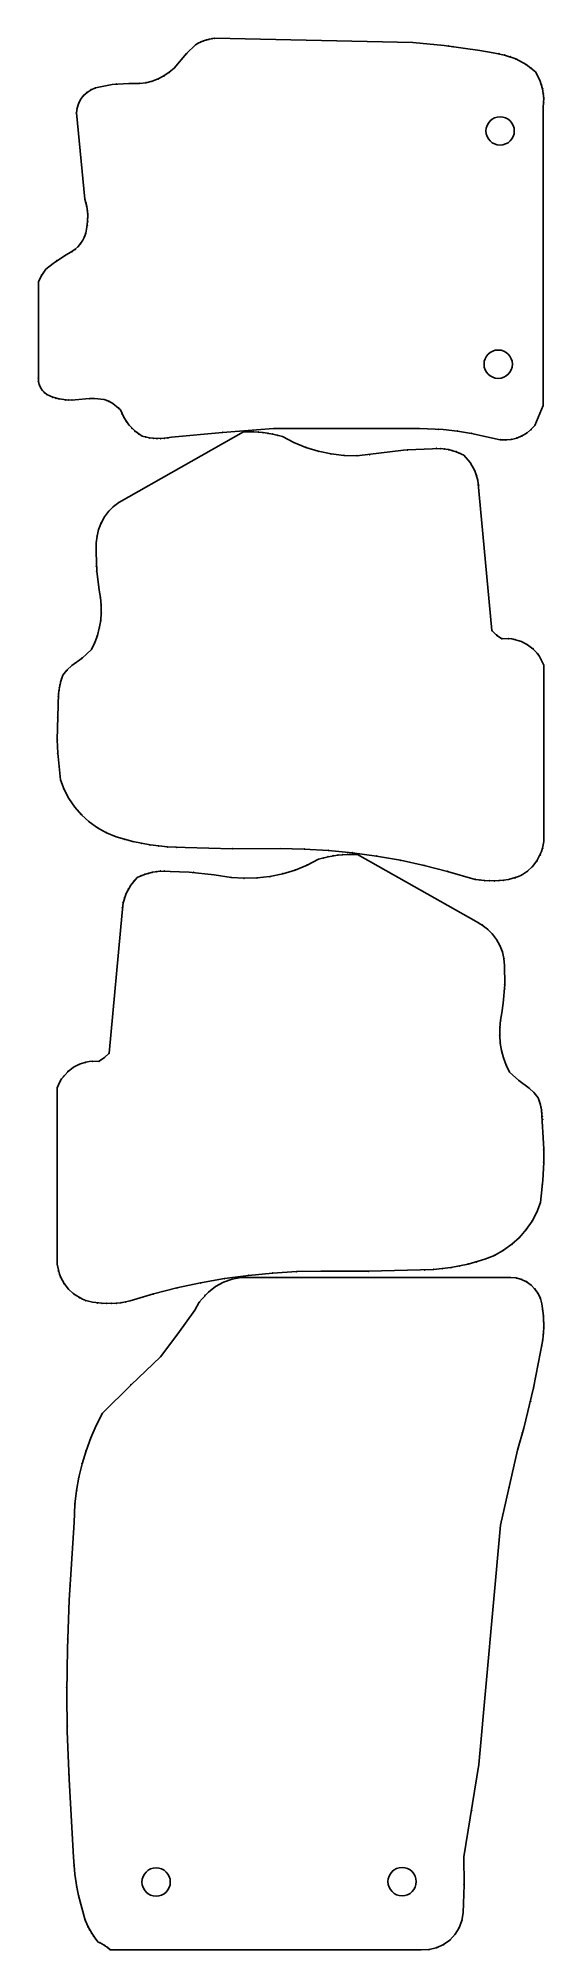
# Model space of a CAD drawing. Header units: millimetres. Extents: x 1981 to 2499, y 42 to 1999.
import ezdxf

# ---------------------------------------------------------------- set-up
doc = ezdxf.new("R2010")
doc.units = ezdxf.units.MM
for name, color, linetype in [('1', 7, 'Continuous'), ('11', 7, 'Continuous'), ('2', 7, 'Continuous'), ('3', 7, 'Continuous')]:
    doc.layers.add(name, color=color, linetype=linetype)

msp = doc.modelspace()

# ---------------------------------------------------------------- linework, layer by layer
at = {"layer": '1', "color": 7}
for points in [[(2020.3, 1922.5), (2029, 1834.3), (2031, 1826.8), (2031.9, 1819), (2031.8, 1811.2), (2030.6, 1803.5), (2029.9, 1799.6), (2028.6, 1795.8), (2026.8, 1792.1), (2024.7, 1788.7), (2022.1, 1785.7), (2019.1, 1782.9), (2015.8, 1780.6), (2008.2, 1776.3), (1996.4, 1768.5), (1989.1, 1762.6), (1984.9, 1756.6), (1981.5, 1750.1), (1981.5, 1647.7), (1982.3, 1644.5), (1983.6, 1641.4), (1985.4, 1638.6), (1987.6, 1636.2), (1990.2, 1634.1), (1996.2, 1631.4), (2002.6, 1629.7), (2012.4, 1628.6), (2019, 1628.9), (2033.9, 1630), (2038.8, 1630), (2048.8, 1629.3), (2053.4, 1627.3), (2057.7, 1624.9), (2063.6, 1620.3), (2065.4, 1618.6), (2069.1, 1610.4), (2074.2, 1603.1), (2080.4, 1596.7), (2087.7, 1591.5), (2095.2, 1589.9), (2102.8, 1589.2), (2110.4, 1589.4), (2117.9, 1590.5), (2170, 1595.4), (2222.1, 1599.3), (2371.6, 1599.3), (2396.1, 1598.3), (2410.6, 1596.8), (2425, 1594.4), (2454.5, 1587.9), (2460.2, 1587.7), (2465.8, 1588.3), (2471.3, 1589.7), (2476.6, 1591.9), (2481.5, 1594.8), (2485.9, 1598.4), (2489.7, 1602.5), (2498.4, 1623.1), (2498.4, 1928.3), (2499, 1937.8), (2497.8, 1947.2), (2494.9, 1956.2), (2490.4, 1964.6), (2480.9, 1972), (2470.3, 1977.8), (2458.9, 1981.8), (2447, 1984), (2433.4, 1986.3), (2397, 1991.5), (2364.9, 1994.6), (2162.1, 1999), (2156.2, 1998), (2150.5, 1996.2), (2144.9, 1993.8), (2142.3, 1992.4), (2133.2, 1983.3), (2120.5, 1968.4), (2115.5, 1964.1), (2110, 1960.4), (2104.1, 1957.3), (2097.9, 1955), (2091.5, 1953.5), (2084.9, 1952.7), (2074.1, 1952.7), (2057.1, 1951.5), (2039.8, 1948.2), (2035.4, 1946.2), (2031.3, 1943.6), (2027.7, 1940.2), (2024.7, 1936.3), (2022.5, 1932), (2021, 1927.4)], [(2499, 1176.7), (2499, 1357), (2494.5, 1366.2), (2492.5, 1369), (2487.8, 1374), (2482.3, 1378.1), (2476.3, 1381.3), (2466.4, 1384), (2463, 1384.4), (2456.1, 1384.2), (2450.7, 1388), (2445.8, 1392.5), (2431.4, 1546.6), (2428.4, 1556), (2423.5, 1564.7), (2417, 1572.3), (2409.4, 1575.6), (2401.5, 1577.8), (2393.3, 1578.9), (2385, 1578.8), (2359.4, 1577.6), (2355.2, 1577.2), (2307.6, 1571.6), (2294.3, 1571.9), (2281.1, 1573.5), (2268.1, 1576.2), (2255.4, 1580.1), (2243.1, 1585.1), (2231.3, 1591.2), (2221.5, 1593.7), (2211.6, 1595.3), (2201.5, 1596.1), (2191.4, 1596), (2063.8, 1523.8), (2058.2, 1519.5), (2053.3, 1514.5), (2049.1, 1508.9), (2045.7, 1502.7), (2043.1, 1496.2), (2041.5, 1489.4), (2040.7, 1482.4), (2040.6, 1472.7), (2041.2, 1453.3), (2043.5, 1434.1), (2044.9, 1426.4), (2045.7, 1418.6), (2045.8, 1410.7), (2045.2, 1402.9), (2043.8, 1395.2), (2041.8, 1387.7), (2039.1, 1380.3), (2035.8, 1373.2), (2026.1, 1364.5), (2015.6, 1356.8), (2010.7, 1352), (2006.3, 1346.8), (2004.3, 1340.7), (2002.9, 1334.4), (2002.1, 1328), (2000.7, 1280.6), (2001.3, 1267), (2003.9, 1239.8), (2007.8, 1229.9), (2012.7, 1220.6), (2018.7, 1211.9), (2025.6, 1204), (2033.4, 1196.9), (2042, 1190.7), (2051.2, 1185.6), (2060.9, 1181.5), (2078.2, 1176.6), (2095.8, 1173.2), (2113.6, 1171.1), (2131.6, 1170.5), (2180.2, 1169.3), (2228.9, 1169.4), (2253.7, 1168.9), (2278.5, 1167.5), (2303.1, 1165.1), (2327.7, 1161.7), (2352.1, 1157.4), (2376.4, 1152.2), (2400.4, 1146), (2428.9, 1137.9), (2438.5, 1136.7), (2448.2, 1136.3), (2457.9, 1136.9), (2462.7, 1137.6), (2473, 1140.7), (2476.2, 1142.3), (2482.2, 1146.2), (2487.4, 1151), (2491.9, 1156.7), (2496.7, 1166.3), (2497.7, 1169.7)], [(2000.7, 744.1), (2003, 733.6), (2004.3, 730.3), (2007.8, 724), (2012.2, 718.4), (2017.5, 713.6), (2026.7, 708.1), (2030, 706.7), (2037, 704.9), (2046.6, 703.9), (2056.3, 703.7), (2066, 704.5), (2075.5, 706.3), (2099.3, 713.4), (2123.3, 719.6), (2147.5, 724.8), (2172, 729.1), (2196.5, 732.4), (2221.2, 734.8), (2246, 736.3), (2270.8, 736.7), (2319.5, 736.6), (2386.1, 738.5), (2403.9, 740.5), (2421.5, 744), (2438.8, 748.9), (2448.5, 752.9), (2457.7, 758.1), (2466.3, 764.3), (2474, 771.4), (2481, 779.3), (2487, 788), (2491.9, 797.3), (2495.8, 807.1), (2498, 829.8), (2499, 848), (2499, 861.6), (2496.8, 901.8), (2495.4, 908), (2493.3, 914.1), (2489, 919.4), (2484, 924.1), (2473.6, 931.9), (2463.9, 940.6), (2460.5, 947.7), (2457.9, 955), (2455.8, 962.6), (2454.5, 970.3), (2453.9, 978.1), (2454, 986), (2454.7, 993.7), (2456.2, 1001.4), (2457.4, 1011.1), (2459, 1030.4), (2458.9, 1049.8), (2458.2, 1056.7), (2456.6, 1063.6), (2454, 1070.1), (2450.6, 1076.2), (2446.4, 1081.8), (2441.5, 1086.8), (2435.9, 1091.1), (2429.8, 1094.6), (2308.3, 1163.3), (2298.2, 1163.4), (2288.1, 1162.7), (2278.1, 1161), (2268.4, 1158.6), (2256.6, 1152.5), (2244.3, 1147.4), (2231.6, 1143.6), (2218.6, 1140.8), (2205.4, 1139.3), (2192.1, 1139), (2178.8, 1139.8), (2161.5, 1142.5), (2136, 1145.3), (2106.4, 1146.3), (2098.2, 1145.2), (2090.2, 1143), (2082.7, 1139.7), (2076.2, 1132.1), (2071.3, 1123.4), (2068.2, 1113.9), (2067.1, 1104), (2053.9, 959.9), (2049, 955.4), (2043.5, 951.6), (2033.3, 951.4), (2029.9, 950.7), (2023.4, 948.6), (2017.3, 945.5), (2011.9, 941.3), (2005.2, 933.6), (2003.4, 930.6), (2000.7, 924.4)], [(2373.4, 42), (2381.4, 42.3), (2389.1, 44.1), (2396.3, 47.4), (2402.8, 52), (2408.2, 57.9), (2412.3, 64.6), (2415.1, 72.1), (2416.3, 79.9), (2417.4, 108.6), (2417.1, 137.2), (2432.6, 231.7), (2454.7, 476.9), (2472, 553.4), (2478.5, 576), (2488.6, 617.2), (2498, 666.3), (2499, 678.6), (2498.7, 691), (2497, 703.2), (2495.6, 708.7), (2493.2, 713.9), (2490, 718.5), (2486, 722.6), (2481.4, 725.9), (2476.3, 728.3), (2470.8, 729.8), (2465.1, 730.4), (2188.9, 730.4), (2179.8, 728.6), (2171, 725.4), (2162.9, 721), (2155.5, 715.3), (2149, 708.6), (2146.2, 704.9), (2141.5, 696.9), (2124.3, 672.7), (2106.6, 649), (2076.4, 620.5), (2047, 591.3), (2040.7, 578.9), (2035, 566.1), (2030.2, 553), (2026.1, 539.6), (2022.9, 526), (2020.5, 512.2), (2018.9, 498.3), (2017.9, 479.4), (2013.1, 400), (2011.1, 350.4), (2010.5, 305.7), (2011, 266), (2012.9, 216.4), (2017.3, 137), (2018.8, 119.3), (2020.7, 106.2), (2022.5, 97.5), (2029.4, 72.5), (2032.3, 65.5), (2036, 59), (2040.3, 52.8), (2042.8, 49.9), (2046.1, 48.4), (2052.2, 44.4), (2055, 42)]]:
    msp.add_lwpolyline(points, close=True, dxfattribs=at)
at = {"layer": '11', "color": 7}
for centre in [(2454.3, 1904.1), (2452.3, 1665.3), (2102, 111.4), (2353.9, 111.8)]:
    msp.add_circle(centre, 14.5, dxfattribs=at)
at = {"layer": '2', "color": 7}
for p in [(2020.3, 1922.5), (2445.8, 1392.5), (2456.1, 1384.2), (2053.9, 959.9), (2043.5, 951.6), (2055, 42)]:
    msp.add_point(p, dxfattribs=at)
at = {"layer": '3', "color": 7}
for p in [(2150.5, 1996.2), (2153.3, 1997.2), (2156.2, 1998), (2159.2, 1998.6), (2162.1, 1999), (2133.2, 1983.3), (2144.9, 1993.8), (2147.7, 1995.1), (2401.5, 1991), (2406.1, 1990.4), (2453, 1983.1), (2458.9, 1981.8), (2464.7, 1980), (2470.3, 1977.8), (2104.1, 1957.3), (2110, 1960.4), (2115.5, 1964.1), (2120.5, 1968.4), (2475.7, 1975.1), (2480.9, 1972), (2485.8, 1968.5), (2492.8, 1960.5), (2027.7, 1940.2), (2031.3, 1943.6), (2035.4, 1946.2), (2039.8, 1948.2), (2061.3, 1952), (2084.9, 1952.7), (2091.5, 1953.5), (2097.9, 1955), (2494.9, 1956.2), (2496.6, 1951.8), (2497.8, 1947.2), (2498.6, 1942.5), (2499, 1937.8), (2021, 1927.4), (2022.5, 1932), (2024.7, 1936.3), (2498.9, 1933.1), (2030.1, 1830.6), (2031, 1826.8), (2031.6, 1822.9), (2031.4, 1807.4), (2031.8, 1811.2), (2031.9, 1819), (2032, 1815.1), (2019.1, 1782.9), (2022.1, 1785.7), (2024.7, 1788.7), (2026.8, 1792.1), (2028.6, 1795.8), (2029.9, 1799.6), (2000.2, 1771.3), (2015.8, 1780.6), (1984.9, 1756.6), (1981.2, 1651), (1981.5, 1647.7), (1982.3, 1644.5), (1983.6, 1641.4), (1985.4, 1638.6), (1987.6, 1636.2), (1990.2, 1634.1), (1996.2, 1631.4), (1999.4, 1630.4), (2002.6, 1629.7), (2009.1, 1628.7), (2012.4, 1628.6), (2015.7, 1628.6), (2033.9, 1630), (2051.1, 1628.4), (2053.4, 1627.3), (2057.7, 1624.9), (2061.7, 1621.9), (2063.6, 1620.3), (2067.1, 1614.4), (2069.1, 1610.4), (2071.5, 1606.6), (2074.2, 1603.1), (2077.2, 1599.7), (2080.4, 1596.7), (2084, 1593.9), (2091.4, 1590.6), (2095.2, 1589.9), (2099, 1589.4), (2102.8, 1589.2), (2106.6, 1589.2), (2110.4, 1589.4), (2114.2, 1589.8), (2170, 1595.4), (2196.4, 1596.1), (2201.5, 1596.1), (2206.5, 1595.8), (2211.6, 1595.3), (2216.6, 1594.6), (2221.5, 1593.7), (2226.4, 1592.5), (2391.2, 1598.6), (2410.6, 1596.8), (2425, 1594.4), (2454.5, 1587.9), (2460.2, 1587.7), (2465.8, 1588.3), (2471.3, 1589.7), (2476.6, 1591.9), (2481.5, 1594.8), (2485.9, 1598.4), (2243.1, 1585.1), (2255.4, 1580.1), (2268.1, 1576.2), (2281.1, 1573.5), (2294.3, 1571.9), (2307.6, 1571.6), (2320.8, 1572.5), (2359.4, 1577.6), (2389.1, 1579), (2393.3, 1578.9), (2397.4, 1578.5), (2401.5, 1577.8), (2405.5, 1576.9), (2409.4, 1575.6), (2413.3, 1574.1), (2420.4, 1568.7), (2423.5, 1564.7), (2426.1, 1560.5), (2428.4, 1556), (2430.1, 1551.4), (2431.4, 1546.6), (2432.3, 1541.6), (2049.1, 1508.9), (2053.3, 1514.5), (2058.2, 1519.5), (2063.8, 1523.8), (2041.5, 1489.4), (2043.1, 1496.2), (2045.7, 1502.7), (2040.9, 1458.2), (2041.2, 1453.3), (2044.9, 1426.4), (2045.7, 1418.6), (2045.8, 1410.7), (2043.8, 1395.2), (2045.2, 1402.9), (2039.1, 1380.3), (2041.8, 1387.7), (2450.7, 1388), (2463, 1384.4), (2469.8, 1383.4), (2476.3, 1381.3), (2482.3, 1378.1), (2487.8, 1374), (2010.7, 1352), (2026.1, 1364.5), (2492.5, 1369), (2496.2, 1363.3), (2002.4, 1331.2), (2002.9, 1334.4), (2003.5, 1337.5), (2004.3, 1340.7), (2005.2, 1343.7), (2002, 1324.8), (2002.1, 1328), (2001, 1303.4), (2000.7, 1280.6), (2001.3, 1267), (2007.8, 1229.9), (2012.7, 1220.6), (2018.7, 1211.9), (2025.6, 1204), (2033.4, 1196.9), (2042, 1190.7), (2051.2, 1185.6), (2069.5, 1178.9), (2078.2, 1176.6), (2086.9, 1174.7), (2095.8, 1173.2), (2104.7, 1172), (2113.6, 1171.1), (2122.6, 1170.6), (2180.2, 1169.3), (2253.7, 1168.9), (2273.2, 1159.9), (2278.1, 1161), (2278.5, 1167.5), (2283.1, 1162), (2288.1, 1162.7), (2293.1, 1163.2), (2298.2, 1163.4), (2303.1, 1165.1), (2303.2, 1163.5), (2327.7, 1161.7), (2352.1, 1157.4), (2491.9, 1156.7), (2495.3, 1162.9), (2497.7, 1169.7), (2079.2, 1136.1), (2086.4, 1141.5), (2090.2, 1143), (2094.2, 1144.2), (2098.2, 1145.2), (2102.3, 1145.9), (2106.4, 1146.3), (2110.5, 1146.4), (2140.3, 1145), (2178.8, 1139.8), (2192.1, 1139), (2205.4, 1139.3), (2218.6, 1140.8), (2231.6, 1143.6), (2244.3, 1147.4), (2256.6, 1152.5), (2376.4, 1152.2), (2400.4, 1146), (2428.9, 1137.9), (2433.7, 1137.2), (2438.5, 1136.7), (2443.4, 1136.4), (2448.2, 1136.3), (2453.1, 1136.5), (2457.9, 1136.9), (2469.6, 1139.4), (2476.2, 1142.3), (2482.2, 1146.2), (2487.4, 1151), (2069.5, 1118.8), (2071.3, 1123.4), (2073.5, 1127.9), (2076.2, 1132.1), (2067.4, 1109), (2068.2, 1113.9), (2435.9, 1091.1), (2441.5, 1086.8), (2446.4, 1081.8), (2450.6, 1076.2), (2454, 1070.1), (2456.6, 1063.6), (2458.2, 1056.7), (2458.8, 1025.5), (2459, 1030.4), (2454, 986), (2454.7, 993.7), (2453.9, 978.1), (2454.5, 970.3), (2455.8, 962.6), (2011.9, 941.3), (2017.3, 945.5), (2023.4, 948.6), (2029.9, 950.7), (2036.7, 951.7), (2049, 955.4), (2457.9, 955), (2460.5, 947.7), (2003.4, 930.6), (2007.2, 936.3), (2473.6, 931.9), (2489, 919.4), (2494.5, 911.1), (2495.4, 908), (2496.2, 904.9), (2496.8, 901.8), (2497.3, 898.6), (2497.6, 895.4), (2497.7, 892.2), (2499, 861.6), (2499, 848), (2497.6, 825.3), (2487, 788), (2491.9, 797.3), (2466.3, 764.3), (2474, 771.4), (2481, 779.3), (2421.5, 744), (2430.2, 746.3), (2448.5, 752.9), (2457.7, 758.1), (2002, 737), (2004.3, 730.3), (2147.5, 724.8), (2172, 729.1), (2175.3, 727.2), (2184.3, 729.6), (2193.5, 730.7), (2196.5, 732.4), (2221.2, 734.8), (2246, 736.3), (2319.5, 736.6), (2377.1, 738), (2386.1, 738.5), (2395, 739.3), (2403.9, 740.5), (2412.7, 742.1), (2470.8, 729.8), (2476.3, 728.3), (2481.4, 725.9), (2007.8, 724), (2012.2, 718.4), (2017.5, 713.6), (2023.5, 709.6), (2030, 706.7), (2066, 704.5), (2070.8, 705.3), (2099.3, 713.4), (2123.3, 719.6), (2146.2, 704.9), (2152.1, 712.1), (2159.1, 718.3), (2166.9, 723.3), (2486, 722.6), (2490, 718.5), (2493.2, 713.9), (2495.6, 708.7), (2041.8, 704.3), (2046.6, 703.9), (2051.5, 703.7), (2056.3, 703.7), (2061.2, 704), (2498, 697.1), (2498.7, 691), (2124.3, 672.7), (2498, 666.3), (2498.7, 672.5), (2499, 684.8), (2499, 678.6), (2497, 660.2), (2076.4, 620.5), (2488.6, 617.2), (2485.6, 603.4), (2040.7, 578.9), (2477.2, 571.5), (2030.2, 553), (2035, 566.1), (2026.1, 539.6), (2020.5, 512.2), (2022.9, 526), (2463.3, 515.1), (2018.9, 498.3), (2013.9, 414.9), (2011.4, 360.3), (2010.5, 310.7), (2010.9, 271), (2012.6, 221.4), (2425, 184.4), (2018, 128.2), (2020.7, 106.2), (2417.4, 108.6), (2022.5, 97.5), (2029.4, 72.5), (2030.7, 69), (2032.3, 65.5), (2034, 62.2), (2036, 59), (2412.3, 64.6), (2415.1, 72.1), (2038.1, 55.8), (2040.3, 52.8), (2044.5, 49.2), (2046.1, 48.4), (2049.2, 46.6), (2052.2, 44.4), (2053.6, 43.3), (2381.4, 42.3), (2389.1, 44.1), (2396.3, 47.4), (2402.8, 52), (2408.2, 57.9)]:
    msp.add_point(p, dxfattribs=at)

doc.saveas('drawing.dxf')
